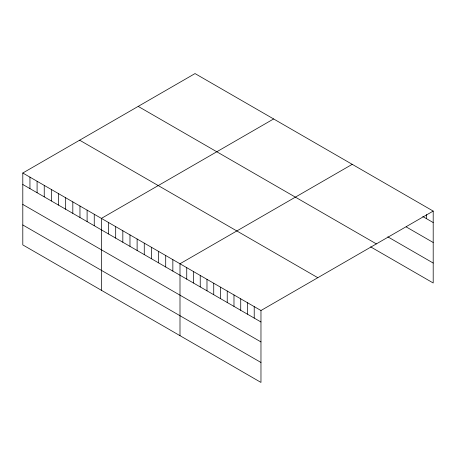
<?xml version="1.0" encoding="UTF-8"?>
<svg xmlns="http://www.w3.org/2000/svg" width="456" height="456" viewBox="0 0 456 456"><rect width="100%" height="100%" fill="white"/><g stroke="black" fill="none" stroke-linecap="round" stroke-linejoin="round"><path stroke-width="0.68" d="M22.8 173.012L260.969 310.519L260.969 382.424L22.8 244.918L22.8 173.012L195.031 73.576L433.2 211.082L433.2 282.988L370.625 246.861M273.623 118.953L101.397 218.39L101.397 290.295M352.22 164.331L179.995 263.762L179.995 335.673M260.969 310.519L433.2 211.082M422.769 216.532L433.2 222.551M406.205 226.911L433.2 242.495M387.805 236.835L433.2 263.044M138.191 106.39L376.365 243.897M79.635 140.197L317.809 277.704M22.8 184.48L260.969 321.987M22.8 204.425L260.969 341.932M22.8 224.973L260.969 362.48M426.451 214.611L426.451 218.658M254.22 306.62L254.22 318.094M247.477 302.727L247.477 314.195M240.728 298.828L240.728 310.302M233.979 294.935L233.979 306.403M227.23 291.036L227.23 302.51M220.482 287.143L220.482 298.612M213.733 283.244L213.733 294.718M206.984 279.351L206.984 290.82M200.235 275.452L200.235 286.927M193.486 271.554L193.486 283.028M186.743 267.661L186.743 279.135M172.847 259.641L172.847 271.109M165.705 255.514L165.705 266.988M158.557 251.387L158.557 262.861M151.415 247.266L151.415 258.734M144.267 243.139L144.267 254.613M137.119 239.012L137.119 250.486M129.977 234.886L129.977 246.36M122.829 230.764L122.829 242.233M115.687 226.638L115.687 238.112M108.539 222.511L108.539 233.985M94.249 214.263L94.249 225.731M87.107 210.136L87.107 221.61M79.96 206.009L79.96 217.483M72.817 201.888L72.817 213.357M65.67 197.761L65.67 209.236M58.528 193.635L58.528 205.109M51.38 189.514L51.38 200.982M44.238 185.387L44.238 196.855M37.09 181.26L37.09 192.734M29.948 177.133L29.948 188.607"/></g></svg>
